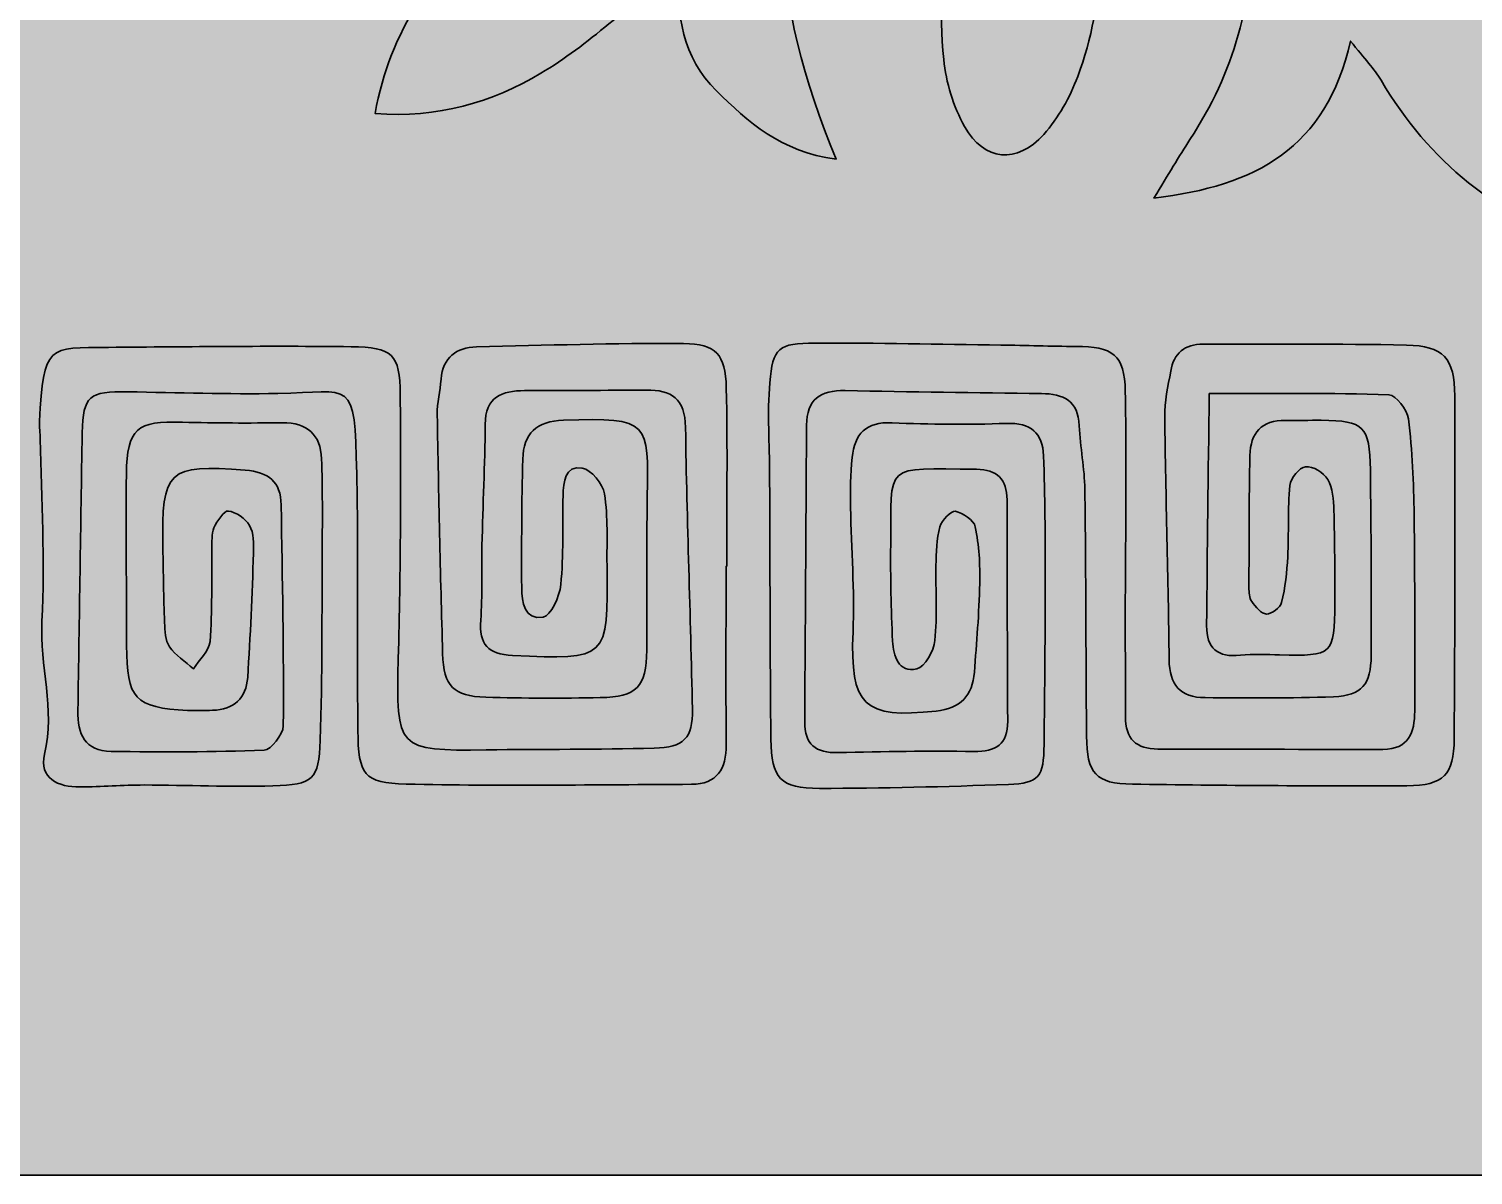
# Model space of a CAD drawing. Header units: inches. Extents: x 0.68 to 7.68, y -8.79 to -1.79.
# Drawn here: x 4.597 to 6.257, y -8.789 to -7.47 of the extents above; entities that cross this region are included whole.
import ezdxf

# ---------------------------------------------------------------- set-up
doc = ezdxf.new("R2010")
doc.units = ezdxf.units.IN
doc.header["$MEASUREMENT"] = 0
doc.layers.add('Layer 1', color=7, linetype='Continuous')

# ---------------------------------------------------------------- blocks, each defined once
blk = doc.blocks.new('block 2')
at = {"layer": 'Layer 1', "color": 250, "lineweight": 35, "true_color": 0x231f20}
for points, knots in [([(7.0759, -6.1904), (7.0758, -6.1639), (7.0707, -6.1395), (7.0368, -6.1393), (6.8934, -6.1383), (6.7499, -6.1371), (6.6065, -6.1378), (6.572, -6.138), (6.5646, -6.1489), (6.5646, -6.1846), (6.5646, -6.2201), (6.5673, -6.2556), (6.5664, -6.2911), (6.5652, -6.3384), (6.5591, -6.3443), (6.5117, -6.3498), (6.3891, -6.3641), (6.2992, -6.4314), (6.2271, -6.5263), (6.1824, -6.585), (6.1419, -6.647), (6.0956, -6.7044), (5.9859, -6.8406), (5.8575, -6.957), (5.7109, -7.0529), (5.6959, -7.0627), (5.6833, -7.0763), (5.6662, -7.091), (5.6869, -7.103), (5.7015, -7.1101), (5.7146, -7.1193), (5.7458, -7.1413), (5.7524, -7.1721), (5.7306, -7.2002), (5.6606, -7.2905), (5.6377, -7.3937), (5.6487, -7.5051), (5.6513, -7.5315), (5.6598, -7.5592), (5.6727, -7.5823), (5.6948, -7.6222), (5.7332, -7.6257), (5.7637, -7.5913), (5.7805, -7.5724), (5.7939, -7.5486), (5.8028, -7.5248), (5.8354, -7.4368), (5.8358, -7.3481), (5.802, -7.2599), (5.7951, -7.242), (5.7871, -7.2245), (5.7818, -7.2061), (5.7739, -7.1792), (5.7888, -7.1477), (5.8186, -7.1308), (5.842, -7.1175), (5.8703, -7.1078), (5.8907, -7.1307), (5.9454, -7.1922), (5.997, -7.2559), (6.0016, -7.3445), (6.0063, -7.437), (5.982, -7.5204), (5.9319, -7.5973), (5.9191, -7.6169), (5.9073, -7.6371), (5.8905, -7.6645), (6.0078, -7.6508), (6.0887, -7.6072), (6.1165, -7.4839), (6.1329, -7.5047), (6.1439, -7.5159), (6.1516, -7.529), (6.207, -7.6225), (6.2854, -7.687), (6.3895, -7.7192), (6.4288, -7.7313), (6.435, -7.7251), (6.4312, -7.6831), (6.422, -7.5811), (6.3741, -7.4991), (6.3029, -7.4283), (6.2924, -7.418), (6.2842, -7.4054), (6.2749, -7.3938), (6.2763, -7.3908), (6.2777, -7.3878), (6.279, -7.3848), (6.3306, -7.3849), (6.3823, -7.3847), (6.4223, -7.3472), (6.459, -7.3128), (6.4898, -7.2746), (6.501, -7.2186), (6.4874, -7.2215), (6.4791, -7.222), (6.4719, -7.2251), (6.387, -7.2616), (6.2987, -7.261), (6.2094, -7.2506), (6.0963, -7.2375), (6.0182, -7.169), (5.95, -7.0856), (5.9357, -7.068), (5.9337, -7.0484), (5.9508, -7.0298), (5.9772, -7.0009), (6.0131, -6.9958), (6.0443, -7.0204), (6.1285, -7.0866), (6.2263, -7.1073), (6.3298, -7.1017), (6.3636, -7.0999), (6.3994, -7.0863), (6.4291, -7.0692), (6.4645, -7.0487), (6.4667, -7.0164), (6.4381, -6.9864), (6.4217, -6.9691), (6.4003, -6.9523), (6.378, -6.9455), (6.2771, -6.9148), (6.1755, -6.8962), (6.0749, -6.9494), (6.0432, -6.9662), (6.0108, -6.9619), (5.9814, -6.9424), (5.95, -6.9217), (5.9475, -6.8852), (5.9786, -6.8641), (6.0134, -6.8404), (6.0492, -6.8153), (6.0884, -6.8014), (6.2295, -6.7511), (6.3656, -6.7704), (6.4959, -6.8409), (6.5082, -6.8475), (6.5208, -6.8533), (6.5414, -6.8636), (6.5272, -6.7481), (6.4767, -6.6757), (6.3626, -6.65), (6.3715, -6.6367), (6.3739, -6.6297), (6.3789, -6.6262), (6.4422, -6.5822), (6.5023, -6.5354), (6.5417, -6.4666), (6.5462, -6.4588), (6.5624, -6.4539), (6.5731, -6.454), (6.6906, -6.4556), (6.808, -6.4592), (6.9254, -6.4604), (6.9704, -6.461), (6.9822, -6.4487), (6.9835, -6.4054), (6.9847, -6.363), (6.9846, -6.3205), (6.9832, -6.2781), (6.9819, -6.2375), (6.9712, -6.2272), (6.9308, -6.2269), (6.8678, -6.2263), (6.8049, -6.2266), (6.7419, -6.2275), (6.6609, -6.2287), (6.6541, -6.2125), (6.6498, -6.3197), (6.6483, -6.3578), (6.6615, -6.3731), (6.6997, -6.3746), (6.7476, -6.3765), (6.7956, -6.3753), (6.8435, -6.3747), (6.8617, -6.3745), (6.8827, -6.3725), (6.881, -6.3478), (6.8794, -6.323), (6.8575, -6.3256), (6.8398, -6.3254), (6.8057, -6.3249), (6.7715, -6.3247), (6.7373, -6.3244), (6.721, -6.3242), (6.7067, -6.3212), (6.706, -6.3006), (6.7053, -6.2783), (6.7226, -6.2776), (6.7373, -6.2773), (6.7797, -6.2764), (6.8222, -6.277), (6.8646, -6.277), (6.9351, -6.2771), (6.9383, -6.2804), (6.9368, -6.3516), (6.9367, -6.3543), (6.9367, -6.3571), (6.9365, -6.3598), (6.9344, -6.3995), (6.9298, -6.406), (6.891, -6.4066), (6.8089, -6.4077), (6.7267, -6.4064), (6.6446, -6.4072), (6.6177, -6.4075), (6.6121, -6.3931), (6.613, -6.3708), (6.6141, -6.3436), (6.6156, -6.3163), (6.6153, -6.289), (6.615, -6.2699), (6.6109, -6.2509), (6.6103, -6.2318), (6.6089, -6.1887), (6.6193, -6.1787), (6.663, -6.1793), (6.6794, -6.1796), (6.6958, -6.1814), (6.7122, -6.1815), (6.8025, -6.1822), (6.8928, -6.1819), (6.9831, -6.1834), (7.024, -6.184), (7.0278, -6.1888), (7.0281, -6.229), (7.0285, -6.3043), (7.0285, -6.3796), (7.0279, -6.4549), (7.0276, -6.4976), (7.022, -6.5001), (6.9798, -6.4998), (6.8635, -6.4991), (6.7473, -6.4991), (6.631, -6.5009), (6.577, -6.5018), (6.5681, -6.5134), (6.5679, -6.5684), (6.5676, -6.6638), (6.5677, -6.7592), (6.5674, -6.8546), (6.5672, -6.9168), (6.58, -6.9286), (6.6415, -6.9277), (6.7166, -6.9266), (6.7918, -6.9272), (6.8669, -6.9273), (6.9161, -6.9274), (6.9654, -6.9296), (7.0146, -6.928), (7.0646, -6.9263), (7.0752, -6.9148), (7.0757, -6.8661), (7.0765, -6.7936), (7.0766, -6.721), (7.0759, -6.6485), (7.0755, -6.6074), (7.0689, -6.5996), (7.0285, -6.5982), (6.9275, -6.5947), (6.8263, -6.5923), (6.7252, -6.5906), (6.6808, -6.5899), (6.6705, -6.6004), (6.6687, -6.6464), (6.6669, -6.6915), (6.6665, -6.7367), (6.667, -6.7819), (6.6674, -6.8177), (6.6831, -6.8332), (6.7209, -6.834), (6.777, -6.8351), (6.8332, -6.8341), (6.8893, -6.8345), (6.9872, -6.8351), (7.0005, -6.8194), (6.9842, -6.7216), (6.9836, -6.7176), (6.984, -6.7124), (6.9817, -6.7098), (6.9741, -6.7012), (6.9657, -6.687), (6.9572, -6.6866), (6.8985, -6.6844), (6.8396, -6.6845), (6.7809, -6.6856), (6.7745, -6.6857), (6.7633, -6.6973), (6.7633, -6.7035), (6.7633, -6.7126), (6.7692, -6.7251), (6.7767, -6.73), (6.7848, -6.7353), (6.7976, -6.7346), (6.8083, -6.7349), (6.8426, -6.7357), (6.8769, -6.7345), (6.9109, -6.7372), (6.9202, -6.7379), (6.9346, -6.7485), (6.9362, -6.7567), (6.9396, -6.7736), (6.9259, -6.7793), (6.91, -6.7794), (6.8786, -6.7795), (6.8471, -6.7812), (6.8156, -6.7804), (6.7218, -6.7783), (6.7116, -6.7986), (6.718, -6.6848), (6.7198, -6.6538), (6.7292, -6.6424), (6.7579, -6.6427), (6.8358, -6.6435), (6.9138, -6.6443), (6.9917, -6.6449), (7.0157, -6.645), (7.0266, -6.6574), (7.0268, -6.6805), (7.0272, -6.7353), (7.0274, -6.7901), (7.0278, -6.8448), (7.028, -6.8695), (7.0146, -6.8784), (6.9914, -6.878), (6.8819, -6.876), (6.7725, -6.8746), (6.663, -6.8727), (6.6216, -6.872), (6.6162, -6.8673), (6.6154, -6.8246), (6.6143, -6.7577), (6.6149, -6.6907), (6.6146, -6.6238), (6.6142, -6.5475), (6.6141, -6.5474), (6.6922, -6.5475), (6.8003, -6.5475), (6.9084, -6.548), (7.0166, -6.5479), (7.064, -6.5479), (7.0743, -6.5379), (7.076, -6.4903), (7.0769, -6.4657), (7.0764, -6.441), (7.0764, -6.4164), (7.0763, -6.3411), (7.0763, -6.2658), (7.0759, -6.1904)], [0, 0, 0, 0, 1, 1, 1, 2, 2, 2, 3, 3, 3, 4, 4, 4, 5, 5, 5, 6, 6, 6, 7, 7, 7, 8, 8, 8, 9, 9, 9, 10, 10, 10, 11, 11, 11, 12, 12, 12, 13, 13, 13, 14, 14, 14, 15, 15, 15, 16, 16, 16, 17, 17, 17, 18, 18, 18, 19, 19, 19, 20, 20, 20, 21, 21, 21, 22, 22, 22, 23, 23, 23, 24, 24, 24, 25, 25, 25, 26, 26, 26, 27, 27, 27, 28, 28, 28, 29, 29, 29, 30, 30, 30, 31, 31, 31, 32, 32, 32, 33, 33, 33, 34, 34, 34, 35, 35, 35, 36, 36, 36, 37, 37, 37, 38, 38, 38, 39, 39, 39, 40, 40, 40, 41, 41, 41, 42, 42, 42, 43, 43, 43, 44, 44, 44, 45, 45, 45, 46, 46, 46, 47, 47, 47, 48, 48, 48, 49, 49, 49, 50, 50, 50, 51, 51, 51, 52, 52, 52, 53, 53, 53, 54, 54, 54, 55, 55, 55, 56, 56, 56, 57, 57, 57, 58, 58, 58, 59, 59, 59, 60, 60, 60, 61, 61, 61, 62, 62, 62, 63, 63, 63, 64, 64, 64, 65, 65, 65, 66, 66, 66, 67, 67, 67, 68, 68, 68, 69, 69, 69, 70, 70, 70, 71, 71, 71, 72, 72, 72, 73, 73, 73, 74, 74, 74, 75, 75, 75, 76, 76, 76, 77, 77, 77, 78, 78, 78, 79, 79, 79, 80, 80, 80, 81, 81, 81, 82, 82, 82, 83, 83, 83, 84, 84, 84, 85, 85, 85, 86, 86, 86, 87, 87, 87, 88, 88, 88, 89, 89, 89, 90, 90, 90, 91, 91, 91, 92, 92, 92, 93, 93, 93, 94, 94, 94, 95, 95, 95, 96, 96, 96, 97, 97, 97, 98, 98, 98, 99, 99, 99, 100, 100, 100, 101, 101, 101, 102, 102, 102, 103, 103, 103, 104, 104, 104, 105, 105, 105, 106, 106, 106, 107, 107, 107, 108, 108, 108, 109, 109, 109, 110, 110, 110, 111, 111, 111, 112, 112, 112, 113, 113, 113, 114, 114, 114, 115, 115, 115, 116, 116, 116, 116]), ([(5.5891, -7.1288), (5.5829, -7.1314), (5.5766, -7.1339), (5.5705, -7.1365), (5.474, -7.1784), (5.3793, -7.225), (5.2806, -7.2601), (5.2252, -7.2799), (5.175, -7.3035), (5.1314, -7.3416), (5.0632, -7.4011), (5.012, -7.471), (4.9948, -7.5672), (5.0665, -7.5733), (5.1299, -7.5541), (5.1854, -7.521), (5.2401, -7.4885), (5.287, -7.4429), (5.3435, -7.3981), (5.3411, -7.4541), (5.3486, -7.5029), (5.3872, -7.541), (5.4237, -7.577), (5.4608, -7.6112), (5.525, -7.6199), (5.4509, -7.4382), (5.4233, -7.27), (5.5891, -7.1288)], [0, 0, 0, 0, 1, 1, 1, 2, 2, 2, 3, 3, 3, 4, 4, 4, 5, 5, 5, 6, 6, 6, 7, 7, 7, 8, 8, 8, 9, 9, 9, 9]), ([(5.3496, -7.8319), (5.2702, -7.8315), (5.1909, -7.8338), (5.1115, -7.8358), (5.0883, -7.8364), (5.0728, -7.8477), (5.0707, -7.873), (5.0696, -7.8866), (5.066, -7.9002), (5.0663, -7.9138), (5.0679, -8.0054), (5.0698, -8.097), (5.0725, -8.1886), (5.0736, -8.2264), (5.0847, -8.2377), (5.1221, -8.2388), (5.1659, -8.2401), (5.2098, -8.2401), (5.2536, -8.2393), (5.2959, -8.2385), (5.3067, -8.2273), (5.3071, -8.1847), (5.3077, -8.1258), (5.3069, -8.0669), (5.3078, -8.008), (5.309, -7.9234), (5.3122, -7.9163), (5.2114, -7.9201), (5.1805, -7.9212), (5.1654, -7.9356), (5.1646, -7.9648), (5.1634, -8.0141), (5.1631, -8.0633), (5.1634, -8.1126), (5.1635, -8.1293), (5.1667, -8.1505), (5.188, -8.1467), (5.197, -8.1452), (5.207, -8.123), (5.2084, -8.1093), (5.2117, -8.0754), (5.21, -8.041), (5.211, -8.0068), (5.2115, -7.9916), (5.2129, -7.9719), (5.2331, -7.9753), (5.2433, -7.977), (5.2567, -7.9935), (5.2585, -8.0049), (5.2628, -8.0317), (5.2612, -8.0594), (5.2615, -8.0868), (5.2627, -8.1965), (5.2626, -8.1957), (5.153, -8.1908), (5.1241, -8.1895), (5.1145, -8.1779), (5.1163, -8.1503), (5.1183, -8.1217), (5.1171, -8.0929), (5.1177, -8.0641), (5.1188, -8.0177), (5.1211, -7.9714), (5.1214, -7.925), (5.1216, -7.8931), (5.1405, -7.8861), (5.1668, -7.8861), (5.2133, -7.886), (5.2599, -7.8859), (5.3064, -7.8854), (5.3358, -7.8851), (5.3514, -7.8955), (5.3518, -7.9285), (5.3533, -8.0365), (5.3576, -8.1445), (5.3597, -8.2525), (5.3603, -8.2861), (5.35, -8.2966), (5.3156, -8.2975), (5.2512, -8.2991), (5.1869, -8.2986), (5.1226, -8.2994), (5.0197, -8.3008), (5.0189, -8.2987), (5.0215, -8.1941), (5.0241, -8.093), (5.0246, -7.9918), (5.0237, -7.8907), (5.0233, -7.844), (5.0151, -7.8362), (4.9672, -7.8356), (4.8743, -7.8344), (4.7814, -7.8357), (4.6884, -7.8363), (4.6188, -7.8368), (4.6134, -7.833), (4.6089, -7.9213), (4.6085, -7.9282), (4.6097, -7.935), (4.6098, -7.9419), (4.6109, -8.0117), (4.6156, -8.0817), (4.6117, -8.1512), (4.6089, -8.2025), (4.6271, -8.2524), (4.6147, -8.3043), (4.6081, -8.3319), (4.6301, -8.3424), (4.6556, -8.3421), (4.6802, -8.3417), (4.7048, -8.3398), (4.7294, -8.3398), (4.7787, -8.3399), (4.828, -8.3424), (4.8772, -8.3408), (4.9242, -8.3392), (4.93, -8.3341), (4.9316, -8.2884), (4.9342, -8.2146), (4.9336, -8.1407), (4.934, -8.0669), (4.9342, -8.0328), (4.9345, -7.9986), (4.9332, -7.9645), (4.9322, -7.9366), (4.9166, -7.9229), (4.8881, -7.9231), (4.8498, -7.9235), (4.8116, -7.9236), (4.7733, -7.9224), (4.7207, -7.9208), (4.7096, -7.9295), (4.7088, -7.982), (4.7079, -8.0477), (4.7092, -8.1134), (4.7091, -8.1792), (4.709, -8.2405), (4.7185, -8.251), (4.7792, -8.254), (4.7888, -8.2545), (4.7984, -8.2542), (4.8079, -8.2539), (4.8323, -8.2531), (4.8467, -8.2401), (4.8483, -8.2161), (4.8514, -8.1685), (4.8534, -8.1208), (4.855, -8.0731), (4.8554, -8.0623), (4.8554, -8.0499), (4.8504, -8.0411), (4.8459, -8.0331), (4.8349, -8.0259), (4.8259, -8.0246), (4.8213, -8.024), (4.8129, -8.0362), (4.8095, -8.044), (4.8064, -8.0511), (4.8074, -8.0601), (4.8072, -8.0683), (4.8066, -8.1039), (4.8078, -8.1395), (4.805, -8.1749), (4.8041, -8.1858), (4.7925, -8.1958), (4.7859, -8.2062), (4.7765, -8.1978), (4.7653, -8.1907), (4.7584, -8.1807), (4.7535, -8.1735), (4.753, -8.1624), (4.7527, -8.153), (4.7515, -8.1244), (4.7514, -8.0958), (4.7508, -8.0672), (4.749, -7.977), (4.7563, -7.9706), (4.8454, -7.9777), (4.8721, -7.9797), (4.8864, -7.9908), (4.8868, -8.0176), (4.8881, -8.1024), (4.8899, -8.1872), (4.8892, -8.2719), (4.8891, -8.2817), (4.8752, -8.2993), (4.8671, -8.2997), (4.8086, -8.3022), (4.7499, -8.3018), (4.6913, -8.3012), (4.661, -8.3009), (4.6525, -8.2812), (4.653, -8.2542), (4.6548, -8.1476), (4.6561, -8.041), (4.6581, -7.9345), (4.6589, -7.8921), (4.6661, -7.8866), (4.7105, -7.8874), (4.768, -7.8885), (4.8255, -7.8903), (4.883, -7.8894), (4.9686, -7.8881), (4.9713, -7.8694), (4.9737, -7.9817), (4.9757, -8.0802), (4.974, -8.1788), (4.975, -8.2773), (4.9755, -8.3278), (4.9815, -8.3376), (5.0306, -8.3387), (5.1398, -8.3413), (5.2492, -8.3395), (5.3585, -8.339), (5.3882, -8.3389), (5.3987, -8.3212), (5.3985, -8.2934), (5.3981, -8.225), (5.3984, -8.1565), (5.3984, -8.0881), (5.3986, -8.0881), (5.3989, -8.0881), (5.3991, -8.0881), (5.3991, -8.0196), (5.4002, -7.9512), (5.3987, -7.8828), (5.3979, -7.8445), (5.3865, -7.8321), (5.3496, -7.8319)], [0, 0, 0, 0, 1, 1, 1, 2, 2, 2, 3, 3, 3, 4, 4, 4, 5, 5, 5, 6, 6, 6, 7, 7, 7, 8, 8, 8, 9, 9, 9, 10, 10, 10, 11, 11, 11, 12, 12, 12, 13, 13, 13, 14, 14, 14, 15, 15, 15, 16, 16, 16, 17, 17, 17, 18, 18, 18, 19, 19, 19, 20, 20, 20, 21, 21, 21, 22, 22, 22, 23, 23, 23, 24, 24, 24, 25, 25, 25, 26, 26, 26, 27, 27, 27, 28, 28, 28, 29, 29, 29, 30, 30, 30, 31, 31, 31, 32, 32, 32, 33, 33, 33, 34, 34, 34, 35, 35, 35, 36, 36, 36, 37, 37, 37, 38, 38, 38, 39, 39, 39, 40, 40, 40, 41, 41, 41, 42, 42, 42, 43, 43, 43, 44, 44, 44, 45, 45, 45, 46, 46, 46, 47, 47, 47, 48, 48, 48, 49, 49, 49, 50, 50, 50, 51, 51, 51, 52, 52, 52, 53, 53, 53, 54, 54, 54, 55, 55, 55, 56, 56, 56, 57, 57, 57, 58, 58, 58, 59, 59, 59, 60, 60, 60, 61, 61, 61, 62, 62, 62, 63, 63, 63, 64, 64, 64, 65, 65, 65, 66, 66, 66, 67, 67, 67, 68, 68, 68, 69, 69, 69, 70, 70, 70, 71, 71, 71, 72, 72, 72, 73, 73, 73, 74, 74, 74, 75, 75, 75, 76, 76, 76, 76]), ([(6.1807, -7.8337), (6.1028, -7.8321), (6.0249, -7.8328), (5.9469, -7.8326), (5.926, -7.8326), (5.9133, -7.8431), (5.9097, -7.8636), (5.9067, -7.8811), (5.9026, -7.8988), (5.9028, -7.9164), (5.904, -8.0094), (5.9069, -8.1024), (5.9079, -8.1954), (5.9082, -8.2247), (5.9206, -8.2392), (5.9492, -8.2393), (5.9985, -8.2395), (6.0479, -8.2403), (6.0971, -8.2383), (6.1297, -8.2369), (6.1401, -8.2239), (6.1402, -8.191), (6.1403, -8.1198), (6.1403, -8.0486), (6.1393, -7.9774), (6.1386, -7.9266), (6.1321, -7.9207), (6.0829, -7.9202), (6.0692, -7.9201), (6.0555, -7.9209), (6.0418, -7.9205), (6.0141, -7.9198), (6.0014, -7.9349), (6.0008, -7.9607), (5.9998, -8.0114), (5.9998, -8.062), (5.9997, -8.1127), (5.9997, -8.1181), (6, -8.1246), (6.0029, -8.1286), (6.0073, -8.1347), (6.0139, -8.143), (6.0199, -8.1431), (6.0257, -8.1433), (6.0357, -8.1356), (6.0372, -8.1297), (6.0415, -8.1126), (6.0434, -8.0948), (6.0443, -8.0772), (6.0457, -8.0499), (6.0441, -8.0223), (6.0468, -7.9952), (6.0476, -7.987), (6.0578, -7.9743), (6.0647, -7.9736), (6.073, -7.9728), (6.0858, -7.9806), (6.0903, -7.9883), (6.0961, -7.9982), (6.097, -8.0118), (6.0973, -8.0238), (6.0984, -8.0594), (6.0984, -8.095), (6.0984, -8.1307), (6.0982, -8.1898), (6.096, -8.1917), (6.035, -8.1901), (6.02, -8.1897), (6.0048, -8.1891), (5.9899, -8.1906), (5.9639, -8.1933), (5.9507, -8.1826), (5.951, -8.1566), (5.9518, -8.0693), (5.9529, -7.982), (5.954, -7.8896), (6.0281, -7.8896), (6.0944, -7.8886), (6.1607, -7.8909), (6.1688, -7.8911), (6.1818, -7.9081), (6.1831, -7.9186), (6.1876, -7.9551), (6.1891, -7.9921), (6.1896, -8.029), (6.1906, -8.1043), (6.1903, -8.1796), (6.1903, -8.2549), (6.1903, -8.2793), (6.1834, -8.2988), (6.1538, -8.2988), (6.0675, -8.2988), (5.9813, -8.2988), (5.895, -8.2985), (5.8703, -8.2984), (5.8572, -8.2869), (5.8577, -8.2607), (5.8583, -8.2264), (5.8574, -8.1922), (5.8574, -8.1579), (5.8576, -8.0676), (5.8592, -7.9772), (5.8575, -7.8869), (5.8567, -7.8447), (5.8428, -7.8352), (5.8007, -7.8352), (5.772, -7.8352), (5.7432, -7.8341), (5.7145, -7.8337), (5.6433, -7.8328), (5.5721, -7.8311), (5.5009, -7.8315), (5.4584, -7.8317), (5.4522, -7.8365), (5.4487, -7.8772), (5.4457, -7.9122), (5.4483, -7.9478), (5.4485, -7.983), (5.4489, -8.0844), (5.449, -8.1857), (5.4499, -8.2871), (5.4504, -8.3321), (5.4608, -8.3437), (5.5057, -8.3437), (5.5781, -8.3438), (5.6506, -8.3417), (5.723, -8.3392), (5.7585, -8.3379), (5.7638, -8.3306), (5.7641, -8.2931), (5.7647, -8.2289), (5.7655, -8.1646), (5.7655, -8.1004), (5.7655, -8.0539), (5.7652, -8.0075), (5.7635, -7.961), (5.7625, -7.935), (5.7489, -7.9227), (5.7207, -7.9238), (5.6769, -7.9255), (5.633, -7.9251), (5.5893, -7.9231), (5.5592, -7.9216), (5.5461, -7.9363), (5.5434, -7.9631), (5.5415, -7.9822), (5.5413, -8.0015), (5.5416, -8.0206), (5.5423, -8.0684), (5.5465, -8.1163), (5.5444, -8.164), (5.5409, -8.2482), (5.5564, -8.2639), (5.6399, -8.2548), (5.6683, -8.2517), (5.6817, -8.2368), (5.6839, -8.2101), (5.6866, -8.1761), (5.6893, -8.1421), (5.6901, -8.108), (5.6906, -8.0862), (5.6894, -8.064), (5.685, -8.0427), (5.6834, -8.0351), (5.6708, -8.0267), (5.662, -8.0249), (5.6573, -8.0239), (5.6464, -8.0353), (5.6444, -8.0427), (5.6405, -8.057), (5.6402, -8.0724), (5.6398, -8.0874), (5.6392, -8.1161), (5.6416, -8.1451), (5.6385, -8.1735), (5.6372, -8.1856), (5.6269, -8.2043), (5.6177, -8.2063), (5.5966, -8.2109), (5.5908, -8.1912), (5.5899, -8.1744), (5.5881, -8.1376), (5.5874, -8.1007), (5.5877, -8.0639), (5.5884, -7.9691), (5.5785, -7.9751), (5.6863, -7.9766), (5.7102, -7.9769), (5.7214, -7.9881), (5.7215, -8.0117), (5.7217, -8.0966), (5.7218, -8.1815), (5.7223, -8.2664), (5.7224, -8.2932), (5.7087, -8.3016), (5.6834, -8.3012), (5.6314, -8.3005), (5.5793, -8.3012), (5.5273, -8.3026), (5.5015, -8.3033), (5.4886, -8.2931), (5.4888, -8.267), (5.4896, -8.1533), (5.4903, -8.0397), (5.4909, -7.926), (5.4911, -7.8963), (5.507, -7.8854), (5.5353, -7.886), (5.6106, -7.8877), (5.6859, -7.8883), (5.7612, -7.8895), (5.7859, -7.8898), (5.8035, -7.8975), (5.8046, -7.9266), (5.8056, -7.9511), (5.8107, -7.9755), (5.811, -8), (5.8123, -8.0945), (5.8121, -8.1889), (5.8129, -8.2834), (5.8133, -8.3268), (5.8231, -8.3382), (5.8656, -8.3388), (5.9708, -8.3404), (6.0761, -8.3412), (6.1814, -8.3406), (6.224, -8.3404), (6.2354, -8.3281), (6.2357, -8.2865), (6.2365, -8.1551), (6.2368, -8.0236), (6.2364, -7.8921), (6.2363, -7.8487), (6.2233, -7.8346), (6.1807, -7.8337)], [0, 0, 0, 0, 1, 1, 1, 2, 2, 2, 3, 3, 3, 4, 4, 4, 5, 5, 5, 6, 6, 6, 7, 7, 7, 8, 8, 8, 9, 9, 9, 10, 10, 10, 11, 11, 11, 12, 12, 12, 13, 13, 13, 14, 14, 14, 15, 15, 15, 16, 16, 16, 17, 17, 17, 18, 18, 18, 19, 19, 19, 20, 20, 20, 21, 21, 21, 22, 22, 22, 23, 23, 23, 24, 24, 24, 25, 25, 25, 26, 26, 26, 27, 27, 27, 28, 28, 28, 29, 29, 29, 30, 30, 30, 31, 31, 31, 32, 32, 32, 33, 33, 33, 34, 34, 34, 35, 35, 35, 36, 36, 36, 37, 37, 37, 38, 38, 38, 39, 39, 39, 40, 40, 40, 41, 41, 41, 42, 42, 42, 43, 43, 43, 44, 44, 44, 45, 45, 45, 46, 46, 46, 47, 47, 47, 48, 48, 48, 49, 49, 49, 50, 50, 50, 51, 51, 51, 52, 52, 52, 53, 53, 53, 54, 54, 54, 55, 55, 55, 56, 56, 56, 57, 57, 57, 58, 58, 58, 59, 59, 59, 60, 60, 60, 61, 61, 61, 62, 62, 62, 63, 63, 63, 64, 64, 64, 65, 65, 65, 66, 66, 66, 67, 67, 67, 68, 68, 68, 69, 69, 69, 70, 70, 70, 71, 71, 71, 72, 72, 72, 73, 73, 73, 74, 74, 74, 75, 75, 75, 76, 76, 76, 77, 77, 77, 78, 78, 78, 78])]:
    blk.add_open_spline(points, degree=3, knots=knots, dxfattribs=at)

msp = doc.modelspace()

# ---------------------------------------------------------------- hatches: boundary and pattern name
at = {"layer": 'Layer 1', "true_color": 0x231f20}
msp.add_hatch(color=250, dxfattribs=at).paths.add_polyline_path([(7.6808, -8.7886), (0.6808, -8.7886), (0.6808, -1.7886), (7.6808, -1.7886)])

# ---------------------------------------------------------------- linework, layer by layer
at = {"layer": 'Layer 1', "color": 250, "lineweight": 35, "true_color": 0x231f20}
msp.add_lwpolyline([(7.6808, -8.7886), (0.6808, -8.7886), (0.6808, -1.7886), (7.6808, -1.7886), (7.6808, -8.7886)], dxfattribs=at)
for points, knots in [([(6.3626, -6.65), (6.4767, -6.6757), (6.5272, -6.7481), (6.5414, -6.8636), (6.5208, -6.8533), (6.5082, -6.8475), (6.4959, -6.8409), (6.3656, -6.7704), (6.2295, -6.7511), (6.0884, -6.8014), (6.0492, -6.8153), (6.0134, -6.8404), (5.9786, -6.8641), (5.9475, -6.8852), (5.95, -6.9217), (5.9814, -6.9424), (6.0108, -6.9619), (6.0432, -6.9662), (6.0749, -6.9494), (6.1755, -6.8962), (6.2771, -6.9148), (6.378, -6.9455), (6.4003, -6.9523), (6.4217, -6.9691), (6.4381, -6.9864), (6.4667, -7.0164), (6.4645, -7.0487), (6.4291, -7.0692), (6.3994, -7.0863), (6.3636, -7.0999), (6.3298, -7.1017), (6.2263, -7.1073), (6.1285, -7.0866), (6.0443, -7.0204), (6.0131, -6.9958), (5.9772, -7.0009), (5.9508, -7.0298), (5.9337, -7.0484), (5.9357, -7.068), (5.95, -7.0856), (6.0182, -7.169), (6.0963, -7.2375), (6.2094, -7.2506), (6.2987, -7.261), (6.387, -7.2616), (6.4719, -7.2251), (6.4791, -7.222), (6.4874, -7.2215), (6.501, -7.2186), (6.4898, -7.2746), (6.459, -7.3128), (6.4223, -7.3472), (6.3823, -7.3847), (6.3306, -7.3849), (6.279, -7.3848), (6.2777, -7.3878), (6.2763, -7.3908), (6.2749, -7.3938), (6.2842, -7.4054), (6.2924, -7.418), (6.3029, -7.4283), (6.3741, -7.4991), (6.422, -7.5811), (6.4312, -7.6831), (6.435, -7.7251), (6.4288, -7.7313), (6.3895, -7.7192), (6.2854, -7.687), (6.207, -7.6225), (6.1516, -7.529), (6.1439, -7.5159), (6.1329, -7.5047), (6.1165, -7.4839), (6.0887, -7.6072), (6.0078, -7.6508), (5.8905, -7.6645), (5.9073, -7.6371), (5.9191, -7.6169), (5.9319, -7.5973), (5.982, -7.5204), (6.0063, -7.437), (6.0016, -7.3445), (5.997, -7.2559), (5.9454, -7.1922), (5.8907, -7.1307), (5.8703, -7.1078), (5.842, -7.1175), (5.8186, -7.1308), (5.7888, -7.1477), (5.7739, -7.1792), (5.7818, -7.2061), (5.7871, -7.2245), (5.7951, -7.242), (5.802, -7.2599), (5.8358, -7.3481), (5.8354, -7.4368), (5.8028, -7.5248), (5.7939, -7.5486), (5.7805, -7.5724), (5.7637, -7.5913), (5.7332, -7.6257), (5.6948, -7.6222), (5.6727, -7.5823), (5.6598, -7.5592), (5.6513, -7.5315), (5.6487, -7.5051), (5.6377, -7.3937), (5.6606, -7.2905), (5.7306, -7.2002), (5.7524, -7.1721), (5.7458, -7.1413), (5.7146, -7.1193), (5.7015, -7.1101), (5.6869, -7.103), (5.6662, -7.091), (5.6833, -7.0763), (5.6959, -7.0627), (5.7109, -7.0529), (5.8575, -6.957), (5.9859, -6.8406), (6.0956, -6.7044), (6.1419, -6.647), (6.1824, -6.585), (6.2271, -6.5263), (6.2992, -6.4314), (6.3891, -6.3641), (6.5117, -6.3498), (6.5591, -6.3443), (6.5652, -6.3384), (6.5664, -6.2911), (6.5673, -6.2556), (6.5646, -6.2201), (6.5646, -6.1846), (6.5646, -6.1489), (6.572, -6.138), (6.6065, -6.1378), (6.7499, -6.1371), (6.8934, -6.1383), (7.0368, -6.1393), (7.0707, -6.1395), (7.0758, -6.1639), (7.0759, -6.1904), (7.0763, -6.2658), (7.0763, -6.3411), (7.0764, -6.4164), (7.0764, -6.441), (7.0769, -6.4657), (7.076, -6.4903), (7.0743, -6.5379), (7.064, -6.5479), (7.0166, -6.5479), (6.9084, -6.548), (6.8003, -6.5475), (6.6922, -6.5475), (6.6141, -6.5474), (6.6142, -6.5475), (6.6146, -6.6238), (6.6149, -6.6907), (6.6143, -6.7577), (6.6154, -6.8246), (6.6162, -6.8673), (6.6216, -6.872), (6.663, -6.8727), (6.7725, -6.8746), (6.8819, -6.876), (6.9914, -6.878), (7.0146, -6.8784), (7.028, -6.8695), (7.0278, -6.8448), (7.0274, -6.7901), (7.0272, -6.7353), (7.0268, -6.6805), (7.0266, -6.6574), (7.0157, -6.645), (6.9917, -6.6449), (6.9138, -6.6443), (6.8358, -6.6435), (6.7579, -6.6427), (6.7292, -6.6424), (6.7198, -6.6538), (6.718, -6.6848), (6.7116, -6.7986), (6.7218, -6.7783), (6.8156, -6.7804), (6.8471, -6.7812), (6.8786, -6.7795), (6.91, -6.7794), (6.9259, -6.7793), (6.9396, -6.7736), (6.9362, -6.7567), (6.9346, -6.7485), (6.9202, -6.7379), (6.9109, -6.7372), (6.8769, -6.7345), (6.8426, -6.7357), (6.8083, -6.7349), (6.7976, -6.7346), (6.7848, -6.7353), (6.7767, -6.73), (6.7692, -6.7251), (6.7633, -6.7126), (6.7633, -6.7035), (6.7633, -6.6973), (6.7745, -6.6857), (6.7809, -6.6856), (6.8396, -6.6845), (6.8985, -6.6844), (6.9572, -6.6866), (6.9657, -6.687), (6.9741, -6.7012), (6.9817, -6.7098), (6.984, -6.7124), (6.9836, -6.7176), (6.9842, -6.7216), (7.0005, -6.8194), (6.9872, -6.8351), (6.8893, -6.8345), (6.8332, -6.8341), (6.777, -6.8351), (6.7209, -6.834), (6.6831, -6.8332), (6.6674, -6.8177), (6.667, -6.7819), (6.6665, -6.7367), (6.6669, -6.6915), (6.6687, -6.6464), (6.6705, -6.6004), (6.6808, -6.5899), (6.7252, -6.5906), (6.8263, -6.5923), (6.9275, -6.5947), (7.0285, -6.5982), (7.0689, -6.5996), (7.0755, -6.6074), (7.0759, -6.6485), (7.0766, -6.721), (7.0765, -6.7936), (7.0757, -6.8661), (7.0752, -6.9148), (7.0646, -6.9263), (7.0146, -6.928), (6.9654, -6.9296), (6.9161, -6.9274), (6.8669, -6.9273), (6.7918, -6.9272), (6.7166, -6.9266), (6.6415, -6.9277), (6.58, -6.9286), (6.5672, -6.9168), (6.5674, -6.8546), (6.5677, -6.7592), (6.5676, -6.6638), (6.5679, -6.5684), (6.5681, -6.5134), (6.577, -6.5018), (6.631, -6.5009), (6.7473, -6.4991), (6.8635, -6.4991), (6.9798, -6.4998), (7.022, -6.5001), (7.0276, -6.4976), (7.0279, -6.4549), (7.0285, -6.3796), (7.0285, -6.3043), (7.0281, -6.229), (7.0278, -6.1888), (7.024, -6.184), (6.9831, -6.1834), (6.8928, -6.1819), (6.8025, -6.1822), (6.7122, -6.1815), (6.6958, -6.1814), (6.6794, -6.1796), (6.663, -6.1793), (6.6193, -6.1787), (6.6089, -6.1887), (6.6103, -6.2318), (6.6109, -6.2509), (6.615, -6.2699), (6.6153, -6.289), (6.6156, -6.3163), (6.6141, -6.3436), (6.613, -6.3708), (6.6121, -6.3931), (6.6177, -6.4075), (6.6446, -6.4072), (6.7267, -6.4064), (6.8089, -6.4077), (6.891, -6.4066), (6.9298, -6.406), (6.9344, -6.3995), (6.9365, -6.3598), (6.9367, -6.3571), (6.9367, -6.3543), (6.9368, -6.3516), (6.9383, -6.2804), (6.9351, -6.2771), (6.8646, -6.277), (6.8222, -6.277), (6.7797, -6.2764), (6.7373, -6.2773), (6.7226, -6.2776), (6.7053, -6.2783), (6.706, -6.3006), (6.7067, -6.3212), (6.721, -6.3242), (6.7373, -6.3244), (6.7715, -6.3247), (6.8057, -6.3249), (6.8398, -6.3254), (6.8575, -6.3256), (6.8794, -6.323), (6.881, -6.3478), (6.8827, -6.3725), (6.8617, -6.3745), (6.8435, -6.3747), (6.7956, -6.3753), (6.7476, -6.3765), (6.6997, -6.3746), (6.6615, -6.3731), (6.6483, -6.3578), (6.6498, -6.3197), (6.6541, -6.2125), (6.6609, -6.2287), (6.7419, -6.2275), (6.8049, -6.2266), (6.8678, -6.2263), (6.9308, -6.2269), (6.9712, -6.2272), (6.9819, -6.2375), (6.9832, -6.2781), (6.9846, -6.3205), (6.9847, -6.363), (6.9835, -6.4054), (6.9822, -6.4487), (6.9704, -6.461), (6.9254, -6.4604), (6.808, -6.4592), (6.6906, -6.4556), (6.5731, -6.454), (6.5624, -6.4539), (6.5462, -6.4588), (6.5417, -6.4666), (6.5023, -6.5354), (6.4422, -6.5822), (6.3789, -6.6262), (6.3739, -6.6297), (6.3715, -6.6367), (6.3626, -6.65)], [0, 0, 0, 0, 1, 1, 1, 2, 2, 2, 3, 3, 3, 4, 4, 4, 5, 5, 5, 6, 6, 6, 7, 7, 7, 8, 8, 8, 9, 9, 9, 10, 10, 10, 11, 11, 11, 12, 12, 12, 13, 13, 13, 14, 14, 14, 15, 15, 15, 16, 16, 16, 17, 17, 17, 18, 18, 18, 19, 19, 19, 20, 20, 20, 21, 21, 21, 22, 22, 22, 23, 23, 23, 24, 24, 24, 25, 25, 25, 26, 26, 26, 27, 27, 27, 28, 28, 28, 29, 29, 29, 30, 30, 30, 31, 31, 31, 32, 32, 32, 33, 33, 33, 34, 34, 34, 35, 35, 35, 36, 36, 36, 37, 37, 37, 38, 38, 38, 39, 39, 39, 40, 40, 40, 41, 41, 41, 42, 42, 42, 43, 43, 43, 44, 44, 44, 45, 45, 45, 46, 46, 46, 47, 47, 47, 48, 48, 48, 49, 49, 49, 50, 50, 50, 51, 51, 51, 52, 52, 52, 53, 53, 53, 54, 54, 54, 55, 55, 55, 56, 56, 56, 57, 57, 57, 58, 58, 58, 59, 59, 59, 60, 60, 60, 61, 61, 61, 62, 62, 62, 63, 63, 63, 64, 64, 64, 65, 65, 65, 66, 66, 66, 67, 67, 67, 68, 68, 68, 69, 69, 69, 70, 70, 70, 71, 71, 71, 72, 72, 72, 73, 73, 73, 74, 74, 74, 75, 75, 75, 76, 76, 76, 77, 77, 77, 78, 78, 78, 79, 79, 79, 80, 80, 80, 81, 81, 81, 82, 82, 82, 83, 83, 83, 84, 84, 84, 85, 85, 85, 86, 86, 86, 87, 87, 87, 88, 88, 88, 89, 89, 89, 90, 90, 90, 91, 91, 91, 92, 92, 92, 93, 93, 93, 94, 94, 94, 95, 95, 95, 96, 96, 96, 97, 97, 97, 98, 98, 98, 99, 99, 99, 100, 100, 100, 101, 101, 101, 102, 102, 102, 103, 103, 103, 104, 104, 104, 105, 105, 105, 106, 106, 106, 107, 107, 107, 108, 108, 108, 109, 109, 109, 110, 110, 110, 111, 111, 111, 112, 112, 112, 113, 113, 113, 114, 114, 114, 115, 115, 115, 116, 116, 116, 116]), ([(5.5891, -7.1288), (5.4233, -7.27), (5.4509, -7.4382), (5.525, -7.6199), (5.4608, -7.6112), (5.4237, -7.577), (5.3872, -7.541), (5.3486, -7.5029), (5.3411, -7.4541), (5.3435, -7.3981), (5.287, -7.4429), (5.2401, -7.4885), (5.1854, -7.521), (5.1299, -7.5541), (5.0665, -7.5733), (4.9948, -7.5672), (5.012, -7.471), (5.0632, -7.4011), (5.1314, -7.3416), (5.175, -7.3035), (5.2252, -7.2799), (5.2806, -7.2601), (5.3793, -7.225), (5.474, -7.1784), (5.5705, -7.1365), (5.5766, -7.1339), (5.5829, -7.1314), (5.5891, -7.1288)], [0, 0, 0, 0, 1, 1, 1, 2, 2, 2, 3, 3, 3, 4, 4, 4, 5, 5, 5, 6, 6, 6, 7, 7, 7, 8, 8, 8, 9, 9, 9, 9]), ([(5.3984, -8.0881), (5.3984, -8.1565), (5.3981, -8.225), (5.3985, -8.2934), (5.3987, -8.3212), (5.3882, -8.3389), (5.3585, -8.339), (5.2492, -8.3395), (5.1398, -8.3413), (5.0306, -8.3387), (4.9815, -8.3376), (4.9755, -8.3278), (4.975, -8.2773), (4.974, -8.1788), (4.9757, -8.0802), (4.9737, -7.9817), (4.9713, -7.8694), (4.9686, -7.8881), (4.883, -7.8894), (4.8255, -7.8903), (4.768, -7.8885), (4.7105, -7.8874), (4.6661, -7.8866), (4.6589, -7.8921), (4.6581, -7.9345), (4.6561, -8.041), (4.6548, -8.1476), (4.653, -8.2542), (4.6525, -8.2812), (4.661, -8.3009), (4.6913, -8.3012), (4.7499, -8.3018), (4.8086, -8.3022), (4.8671, -8.2997), (4.8752, -8.2993), (4.8891, -8.2817), (4.8892, -8.2719), (4.8899, -8.1872), (4.8881, -8.1024), (4.8868, -8.0176), (4.8864, -7.9908), (4.8721, -7.9797), (4.8454, -7.9777), (4.7563, -7.9706), (4.749, -7.977), (4.7508, -8.0672), (4.7514, -8.0958), (4.7515, -8.1244), (4.7527, -8.153), (4.753, -8.1624), (4.7535, -8.1735), (4.7584, -8.1807), (4.7653, -8.1907), (4.7765, -8.1978), (4.7859, -8.2062), (4.7925, -8.1958), (4.8041, -8.1858), (4.805, -8.1749), (4.8078, -8.1395), (4.8066, -8.1039), (4.8072, -8.0683), (4.8074, -8.0601), (4.8064, -8.0511), (4.8095, -8.044), (4.8129, -8.0362), (4.8213, -8.024), (4.8259, -8.0246), (4.8349, -8.0259), (4.8459, -8.0331), (4.8504, -8.0411), (4.8554, -8.0499), (4.8554, -8.0623), (4.855, -8.0731), (4.8534, -8.1208), (4.8514, -8.1685), (4.8483, -8.2161), (4.8467, -8.2401), (4.8323, -8.2531), (4.8079, -8.2539), (4.7984, -8.2542), (4.7888, -8.2545), (4.7792, -8.254), (4.7185, -8.251), (4.709, -8.2405), (4.7091, -8.1792), (4.7092, -8.1134), (4.7079, -8.0477), (4.7088, -7.982), (4.7096, -7.9295), (4.7207, -7.9208), (4.7733, -7.9224), (4.8116, -7.9236), (4.8498, -7.9235), (4.8881, -7.9231), (4.9166, -7.9229), (4.9322, -7.9366), (4.9332, -7.9645), (4.9345, -7.9986), (4.9342, -8.0328), (4.934, -8.0669), (4.9336, -8.1407), (4.9342, -8.2146), (4.9316, -8.2884), (4.93, -8.3341), (4.9242, -8.3392), (4.8772, -8.3408), (4.828, -8.3424), (4.7787, -8.3399), (4.7294, -8.3398), (4.7048, -8.3398), (4.6802, -8.3417), (4.6556, -8.3421), (4.6301, -8.3424), (4.6081, -8.3319), (4.6147, -8.3043), (4.6271, -8.2524), (4.6089, -8.2025), (4.6117, -8.1512), (4.6156, -8.0817), (4.6109, -8.0117), (4.6098, -7.9419), (4.6097, -7.935), (4.6085, -7.9282), (4.6089, -7.9213), (4.6134, -7.833), (4.6188, -7.8368), (4.6884, -7.8363), (4.7814, -7.8357), (4.8743, -7.8344), (4.9672, -7.8356), (5.0151, -7.8362), (5.0233, -7.844), (5.0237, -7.8907), (5.0246, -7.9918), (5.0241, -8.093), (5.0215, -8.1941), (5.0189, -8.2987), (5.0197, -8.3008), (5.1226, -8.2994), (5.1869, -8.2986), (5.2512, -8.2991), (5.3156, -8.2975), (5.35, -8.2966), (5.3603, -8.2861), (5.3597, -8.2525), (5.3576, -8.1445), (5.3533, -8.0365), (5.3518, -7.9285), (5.3514, -7.8955), (5.3358, -7.8851), (5.3064, -7.8854), (5.2599, -7.8859), (5.2133, -7.886), (5.1668, -7.8861), (5.1405, -7.8861), (5.1216, -7.8931), (5.1214, -7.925), (5.1211, -7.9714), (5.1188, -8.0177), (5.1177, -8.0641), (5.1171, -8.0929), (5.1183, -8.1217), (5.1163, -8.1503), (5.1145, -8.1779), (5.1241, -8.1895), (5.153, -8.1908), (5.2626, -8.1957), (5.2627, -8.1965), (5.2615, -8.0868), (5.2612, -8.0594), (5.2628, -8.0317), (5.2585, -8.0049), (5.2567, -7.9935), (5.2433, -7.977), (5.2331, -7.9753), (5.2129, -7.9719), (5.2115, -7.9916), (5.211, -8.0068), (5.21, -8.041), (5.2117, -8.0754), (5.2084, -8.1093), (5.207, -8.123), (5.197, -8.1452), (5.188, -8.1467), (5.1667, -8.1505), (5.1635, -8.1293), (5.1634, -8.1126), (5.1631, -8.0633), (5.1634, -8.0141), (5.1646, -7.9648), (5.1654, -7.9356), (5.1805, -7.9212), (5.2114, -7.9201), (5.3122, -7.9163), (5.309, -7.9234), (5.3078, -8.008), (5.3069, -8.0669), (5.3077, -8.1258), (5.3071, -8.1847), (5.3067, -8.2273), (5.2959, -8.2385), (5.2536, -8.2393), (5.2098, -8.2401), (5.1659, -8.2401), (5.1221, -8.2388), (5.0847, -8.2377), (5.0736, -8.2264), (5.0725, -8.1886), (5.0698, -8.097), (5.0679, -8.0054), (5.0663, -7.9138), (5.066, -7.9002), (5.0696, -7.8866), (5.0707, -7.873), (5.0728, -7.8477), (5.0883, -7.8364), (5.1115, -7.8358), (5.1909, -7.8338), (5.2702, -7.8315), (5.3496, -7.8319), (5.3865, -7.8321), (5.3979, -7.8445), (5.3987, -7.8828), (5.4002, -7.9512), (5.3991, -8.0196), (5.3991, -8.0881), (5.3989, -8.0881), (5.3986, -8.0881), (5.3984, -8.0881)], [0, 0, 0, 0, 1, 1, 1, 2, 2, 2, 3, 3, 3, 4, 4, 4, 5, 5, 5, 6, 6, 6, 7, 7, 7, 8, 8, 8, 9, 9, 9, 10, 10, 10, 11, 11, 11, 12, 12, 12, 13, 13, 13, 14, 14, 14, 15, 15, 15, 16, 16, 16, 17, 17, 17, 18, 18, 18, 19, 19, 19, 20, 20, 20, 21, 21, 21, 22, 22, 22, 23, 23, 23, 24, 24, 24, 25, 25, 25, 26, 26, 26, 27, 27, 27, 28, 28, 28, 29, 29, 29, 30, 30, 30, 31, 31, 31, 32, 32, 32, 33, 33, 33, 34, 34, 34, 35, 35, 35, 36, 36, 36, 37, 37, 37, 38, 38, 38, 39, 39, 39, 40, 40, 40, 41, 41, 41, 42, 42, 42, 43, 43, 43, 44, 44, 44, 45, 45, 45, 46, 46, 46, 47, 47, 47, 48, 48, 48, 49, 49, 49, 50, 50, 50, 51, 51, 51, 52, 52, 52, 53, 53, 53, 54, 54, 54, 55, 55, 55, 56, 56, 56, 57, 57, 57, 58, 58, 58, 59, 59, 59, 60, 60, 60, 61, 61, 61, 62, 62, 62, 63, 63, 63, 64, 64, 64, 65, 65, 65, 66, 66, 66, 67, 67, 67, 68, 68, 68, 69, 69, 69, 70, 70, 70, 71, 71, 71, 72, 72, 72, 73, 73, 73, 74, 74, 74, 75, 75, 75, 76, 76, 76, 76]), ([(5.954, -7.8896), (5.9529, -7.982), (5.9518, -8.0693), (5.951, -8.1566), (5.9507, -8.1826), (5.9639, -8.1933), (5.9899, -8.1906), (6.0048, -8.1891), (6.02, -8.1897), (6.035, -8.1901), (6.096, -8.1917), (6.0982, -8.1898), (6.0984, -8.1307), (6.0984, -8.095), (6.0984, -8.0594), (6.0973, -8.0238), (6.097, -8.0118), (6.0961, -7.9982), (6.0903, -7.9883), (6.0858, -7.9806), (6.073, -7.9728), (6.0647, -7.9736), (6.0578, -7.9743), (6.0476, -7.987), (6.0468, -7.9952), (6.0441, -8.0223), (6.0457, -8.0499), (6.0443, -8.0772), (6.0434, -8.0948), (6.0415, -8.1126), (6.0372, -8.1297), (6.0357, -8.1356), (6.0257, -8.1433), (6.0199, -8.1431), (6.0139, -8.143), (6.0073, -8.1347), (6.0029, -8.1286), (6, -8.1246), (5.9997, -8.1181), (5.9997, -8.1127), (5.9998, -8.062), (5.9998, -8.0114), (6.0008, -7.9607), (6.0014, -7.9349), (6.0141, -7.9198), (6.0418, -7.9205), (6.0555, -7.9209), (6.0692, -7.9201), (6.0829, -7.9202), (6.1321, -7.9207), (6.1386, -7.9266), (6.1393, -7.9774), (6.1403, -8.0486), (6.1403, -8.1198), (6.1402, -8.191), (6.1401, -8.2239), (6.1297, -8.2369), (6.0971, -8.2383), (6.0479, -8.2403), (5.9985, -8.2395), (5.9492, -8.2393), (5.9206, -8.2392), (5.9082, -8.2247), (5.9079, -8.1954), (5.9069, -8.1024), (5.904, -8.0094), (5.9028, -7.9164), (5.9026, -7.8988), (5.9067, -7.8811), (5.9097, -7.8636), (5.9133, -7.8431), (5.926, -7.8326), (5.9469, -7.8326), (6.0249, -7.8328), (6.1028, -7.8321), (6.1807, -7.8337), (6.2233, -7.8346), (6.2363, -7.8487), (6.2364, -7.8921), (6.2368, -8.0236), (6.2365, -8.1551), (6.2357, -8.2865), (6.2354, -8.3281), (6.224, -8.3404), (6.1814, -8.3406), (6.0761, -8.3412), (5.9708, -8.3404), (5.8656, -8.3388), (5.8231, -8.3382), (5.8133, -8.3268), (5.8129, -8.2834), (5.8121, -8.1889), (5.8123, -8.0945), (5.811, -8), (5.8107, -7.9755), (5.8056, -7.9511), (5.8046, -7.9266), (5.8035, -7.8975), (5.7859, -7.8898), (5.7612, -7.8895), (5.6859, -7.8883), (5.6106, -7.8877), (5.5353, -7.886), (5.507, -7.8854), (5.4911, -7.8963), (5.4909, -7.926), (5.4903, -8.0397), (5.4896, -8.1533), (5.4888, -8.267), (5.4886, -8.2931), (5.5015, -8.3033), (5.5273, -8.3026), (5.5793, -8.3012), (5.6314, -8.3005), (5.6834, -8.3012), (5.7087, -8.3016), (5.7224, -8.2932), (5.7223, -8.2664), (5.7218, -8.1815), (5.7217, -8.0966), (5.7215, -8.0117), (5.7214, -7.9881), (5.7102, -7.9769), (5.6863, -7.9766), (5.5785, -7.9751), (5.5884, -7.9691), (5.5877, -8.0639), (5.5874, -8.1007), (5.5881, -8.1376), (5.5899, -8.1744), (5.5908, -8.1912), (5.5966, -8.2109), (5.6177, -8.2063), (5.6269, -8.2043), (5.6372, -8.1856), (5.6385, -8.1735), (5.6416, -8.1451), (5.6392, -8.1161), (5.6398, -8.0874), (5.6402, -8.0724), (5.6405, -8.057), (5.6444, -8.0427), (5.6464, -8.0353), (5.6573, -8.0239), (5.662, -8.0249), (5.6708, -8.0267), (5.6834, -8.0351), (5.685, -8.0427), (5.6894, -8.064), (5.6906, -8.0862), (5.6901, -8.108), (5.6893, -8.1421), (5.6866, -8.1761), (5.6839, -8.2101), (5.6817, -8.2368), (5.6683, -8.2517), (5.6399, -8.2548), (5.5564, -8.2639), (5.5409, -8.2482), (5.5444, -8.164), (5.5465, -8.1163), (5.5423, -8.0684), (5.5416, -8.0206), (5.5413, -8.0015), (5.5415, -7.9822), (5.5434, -7.9631), (5.5461, -7.9363), (5.5592, -7.9216), (5.5893, -7.9231), (5.633, -7.9251), (5.6769, -7.9255), (5.7207, -7.9238), (5.7489, -7.9227), (5.7625, -7.935), (5.7635, -7.961), (5.7652, -8.0075), (5.7655, -8.0539), (5.7655, -8.1004), (5.7655, -8.1646), (5.7647, -8.2289), (5.7641, -8.2931), (5.7638, -8.3306), (5.7585, -8.3379), (5.723, -8.3392), (5.6506, -8.3417), (5.5781, -8.3438), (5.5057, -8.3437), (5.4608, -8.3437), (5.4504, -8.3321), (5.4499, -8.2871), (5.449, -8.1857), (5.4489, -8.0844), (5.4485, -7.983), (5.4483, -7.9478), (5.4457, -7.9122), (5.4487, -7.8772), (5.4522, -7.8365), (5.4584, -7.8317), (5.5009, -7.8315), (5.5721, -7.8311), (5.6433, -7.8328), (5.7145, -7.8337), (5.7432, -7.8341), (5.772, -7.8352), (5.8007, -7.8352), (5.8428, -7.8352), (5.8567, -7.8447), (5.8575, -7.8869), (5.8592, -7.9772), (5.8576, -8.0676), (5.8574, -8.1579), (5.8574, -8.1922), (5.8583, -8.2264), (5.8577, -8.2607), (5.8572, -8.2869), (5.8703, -8.2984), (5.895, -8.2985), (5.9813, -8.2988), (6.0675, -8.2988), (6.1538, -8.2988), (6.1834, -8.2988), (6.1903, -8.2793), (6.1903, -8.2549), (6.1903, -8.1796), (6.1906, -8.1043), (6.1896, -8.029), (6.1891, -7.9921), (6.1876, -7.9551), (6.1831, -7.9186), (6.1818, -7.9081), (6.1688, -7.8911), (6.1607, -7.8909), (6.0944, -7.8886), (6.0281, -7.8896), (5.954, -7.8896)], [0, 0, 0, 0, 1, 1, 1, 2, 2, 2, 3, 3, 3, 4, 4, 4, 5, 5, 5, 6, 6, 6, 7, 7, 7, 8, 8, 8, 9, 9, 9, 10, 10, 10, 11, 11, 11, 12, 12, 12, 13, 13, 13, 14, 14, 14, 15, 15, 15, 16, 16, 16, 17, 17, 17, 18, 18, 18, 19, 19, 19, 20, 20, 20, 21, 21, 21, 22, 22, 22, 23, 23, 23, 24, 24, 24, 25, 25, 25, 26, 26, 26, 27, 27, 27, 28, 28, 28, 29, 29, 29, 30, 30, 30, 31, 31, 31, 32, 32, 32, 33, 33, 33, 34, 34, 34, 35, 35, 35, 36, 36, 36, 37, 37, 37, 38, 38, 38, 39, 39, 39, 40, 40, 40, 41, 41, 41, 42, 42, 42, 43, 43, 43, 44, 44, 44, 45, 45, 45, 46, 46, 46, 47, 47, 47, 48, 48, 48, 49, 49, 49, 50, 50, 50, 51, 51, 51, 52, 52, 52, 53, 53, 53, 54, 54, 54, 55, 55, 55, 56, 56, 56, 57, 57, 57, 58, 58, 58, 59, 59, 59, 60, 60, 60, 61, 61, 61, 62, 62, 62, 63, 63, 63, 64, 64, 64, 65, 65, 65, 66, 66, 66, 67, 67, 67, 68, 68, 68, 69, 69, 69, 70, 70, 70, 71, 71, 71, 72, 72, 72, 73, 73, 73, 74, 74, 74, 75, 75, 75, 76, 76, 76, 77, 77, 77, 78, 78, 78, 78])]:
    msp.add_open_spline(points, degree=3, knots=knots, dxfattribs=at)

# ---------------------------------------------------------------- block references
at = {"layer": 'Layer 1'}
msp.add_blockref('block 2', (0, 0), dxfattribs=at)

doc.saveas('drawing.dxf')
